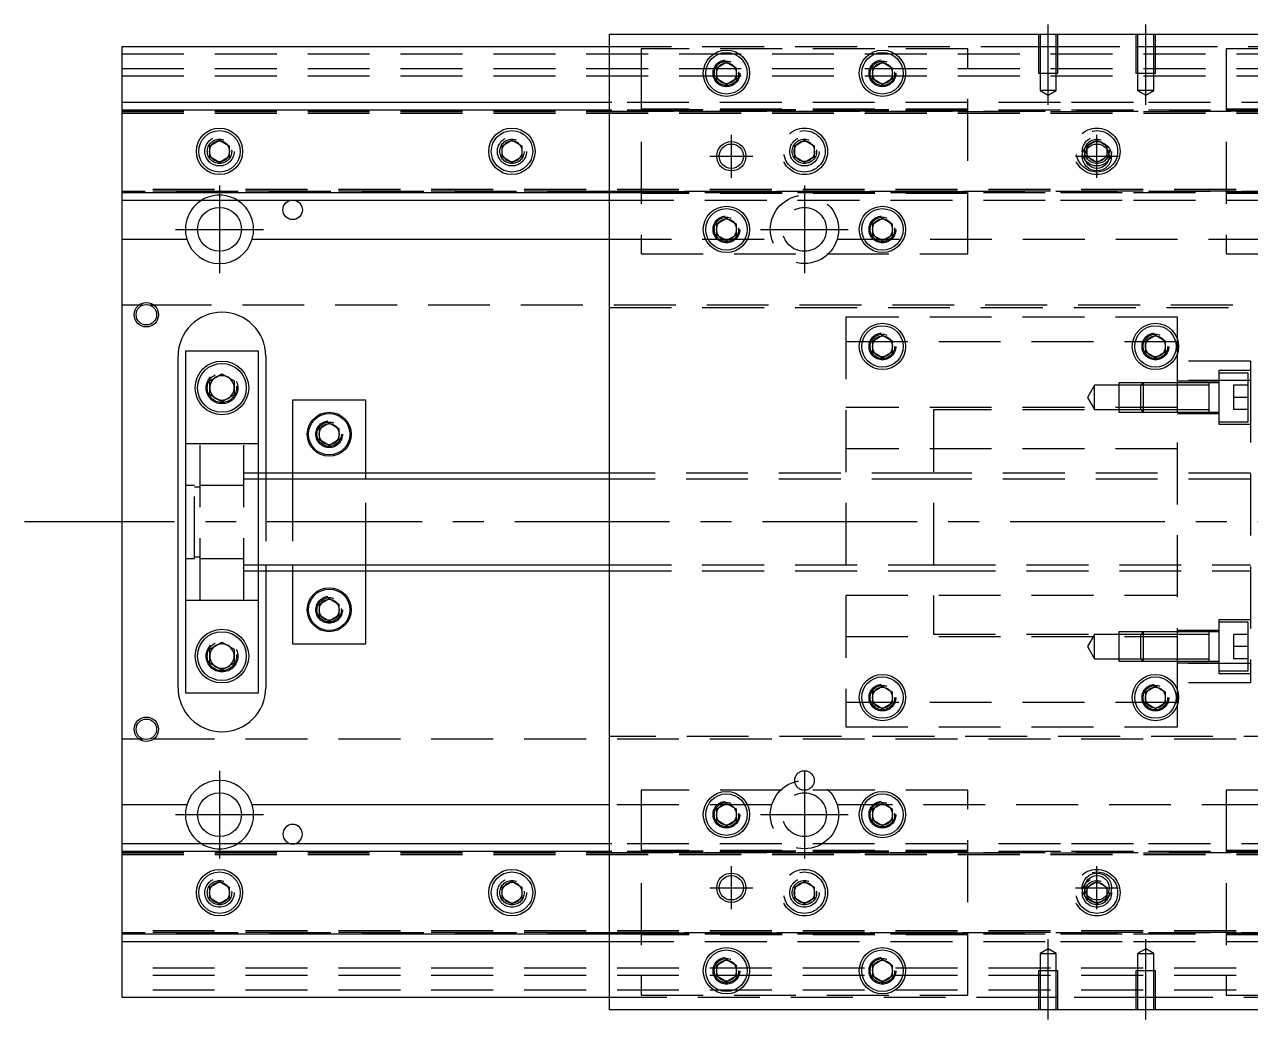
# Model space of a CAD drawing. Extents: x -20 to 626, y -282 to 102.
# Drawn here: x -20 to 231.5, y -102 to 102 of the extents above; entities that cross this region are included whole.
import ezdxf

# ---------------------------------------------------------------- set-up
doc = ezdxf.new("R2010")
doc.units = 0
doc.linetypes.add('CENTER', pattern=[50.8, 31.75, -6.35, 6.35, -6.35])
doc.linetypes.add('DASHED', pattern=[19.05, 12.7, -6.35])
doc.layers.get('0').update_dxf_attribs({"linetype": 'CONTINUOUS'})
doc.layers.add('CENTER', color=1, linetype='CENTER')

msp = doc.modelspace()

# ---------------------------------------------------------------- linework, layer by layer
at = {"color": 7, "linetype": 'CONTINUOUS'}
for p, q in [((100, 100), (300, 100)), ((100, -100), (100, 100)), ((0, 86), (0, 97.5)), ((0, 97.5), (100, 97.5)), ((122, 93.1547), (124, 94.309402)), ((122, 90.8453), (122, 93.1547)), ((124, 94.309402), (126, 93.1547)), ((126, 93.1547), (126, 90.8453)), ((154, 93.1547), (156, 94.309402)), ((154, 90.8453), (154, 93.1547)), ((156, 94.309402), (158, 93.1547)), ((158, 93.1547), (158, 90.8453)), ((124, 89.690598), (122, 90.8453)), ((126, 90.8453), (124, 89.690598)), ((156, 89.690598), (154, 90.8453)), ((158, 90.8453), (156, 89.690598)), ((0, 84.460392), (0, 86)), ((100, 86), (0, 86)), ((100, 84.460392), (0, 84.460392)), ((0, 67.539608), (0, 84.460392)), ((18, 77.1547), (20, 78.309402)), ((20, 78.309402), (22, 77.1547)), ((78, 77.1547), (80, 78.309402)), ((80, 78.309402), (82, 77.1547)), ((18, 74.8453), (18, 77.1547)), ((22, 77.1547), (22, 74.8453)), ((78, 74.8453), (78, 77.1547)), ((82, 77.1547), (82, 74.8453)), ((20, 73.690598), (18, 74.8453)), ((22, 74.8453), (20, 73.690598)), ((80, 73.690598), (78, 74.8453)), ((82, 74.8453), (80, 73.690598)), ((0, 67.539608), (100, 67.539608)), ((0, 66), (0, 67.539608)), ((0, 66), (100, 66)), ((0, 58), (0, 66)), ((122, 61.1547), (124, 62.309402)), ((122, 58.8453), (122, 61.1547)), ((124, 62.309402), (126, 61.1547)), ((126, 61.1547), (126, 58.8453)), ((154, 61.1547), (156, 62.309402)), ((154, 58.8453), (154, 61.1547)), ((156, 62.309402), (158, 61.1547)), ((158, 61.1547), (158, 58.8453)), ((0, 58), (13.291796, 58)), ((0, -58), (0, 58)), ((26.708204, 58), (100, 58)), ((124, 57.690598), (122, 58.8453)), ((126, 58.8453), (124, 57.690598)), ((156, 57.690598), (154, 58.8453)), ((158, 58.8453), (156, 57.690598)), ((154, 37.1547), (156, 38.309402)), ((156, 38.309402), (158, 37.1547)), ((210, 37.1547), (212, 38.309402)), ((212, 38.309402), (214, 37.1547)), ((154, 34.8453), (154, 37.1547)), ((158, 37.1547), (158, 34.8453)), ((210, 34.8453), (210, 37.1547)), ((214, 37.1547), (214, 34.8453)), ((11.5, -34), (11.5, 34)), ((28, 35), (13, 35)), ((13, 35), (13, -35)), ((28, -35), (28, 35)), ((29.5, 34), (29.5, 10)), ((156, 33.690598), (154, 34.8453)), ((158, 34.8453), (156, 33.690598)), ((212, 33.690598), (210, 34.8453)), ((214, 34.8453), (212, 33.690598)), ((18, 28.943376), (20.5, 30.386752)), ((20.5, 30.386752), (23, 28.943376)), ((18, 26.056624), (18, 28.943376)), ((23, 28.943376), (23, 26.056624)), ((20.5, 24.613248), (18, 26.056624)), ((23, 26.056624), (20.5, 24.613248)), ((50, 25), (35, 25)), ((35, 25), (35, 10)), ((50, 10), (50, 25)), ((40.5, 19.1547), (42.5, 20.309402)), ((42.5, 20.309402), (44.5, 19.1547)), ((40.5, 16.8453), (40.5, 19.1547)), ((44.5, 19.1547), (44.5, 16.8453)), ((42.5, 15.690598), (40.5, 16.8453)), ((44.5, 16.8453), (42.5, 15.690598)), ((100, 10), (28, 10)), ((28, -10), (100, -10)), ((29.5, -10), (29.5, -34)), ((35, -10), (35, -25)), ((50, -25), (50, -10)), ((40.5, -16.8453), (42.5, -15.690598)), ((40.5, -19.1547), (40.5, -16.8453)), ((42.5, -15.690598), (44.5, -16.8453)), ((44.5, -16.8453), (44.5, -19.1547)), ((42.5, -20.309402), (40.5, -19.1547)), ((44.5, -19.1547), (42.5, -20.309402)), ((18, -26.056624), (20.5, -24.613248)), ((20.5, -24.613248), (23, -26.056624)), ((35, -25), (50, -25)), ((18, -28.943376), (18, -26.056624)), ((23, -26.056624), (23, -28.943376)), ((20.5, -30.386752), (18, -28.943376)), ((23, -28.943376), (20.5, -30.386752)), ((13, -35), (28, -35)), ((154, -34.8453), (156, -33.690598)), ((154, -37.1547), (154, -34.8453)), ((156, -33.690598), (158, -34.8453)), ((158, -34.8453), (158, -37.1547)), ((210, -34.8453), (212, -33.690598)), ((210, -37.1547), (210, -34.8453)), ((212, -33.690598), (214, -34.8453)), ((214, -34.8453), (214, -37.1547)), ((156, -38.309402), (154, -37.1547)), ((158, -37.1547), (156, -38.309402)), ((212, -38.309402), (210, -37.1547)), ((214, -37.1547), (212, -38.309402)), ((122, -58.8453), (124, -57.690598)), ((124, -57.690598), (126, -58.8453)), ((154, -58.8453), (156, -57.690598)), ((156, -57.690598), (158, -58.8453)), ((0, -66), (0, -58)), ((13.291796, -58), (0, -58)), ((100, -58), (26.708204, -58)), ((122, -61.1547), (122, -58.8453)), ((126, -58.8453), (126, -61.1547)), ((154, -61.1547), (154, -58.8453)), ((158, -58.8453), (158, -61.1547)), ((124, -62.309402), (122, -61.1547)), ((126, -61.1547), (124, -62.309402)), ((156, -62.309402), (154, -61.1547)), ((158, -61.1547), (156, -62.309402)), ((0, -67.539608), (0, -66)), ((100, -66), (0, -66)), ((100, -67.539608), (0, -67.539608)), ((0, -84.460392), (0, -67.539608)), ((18, -74.8453), (20, -73.690598)), ((18, -77.1547), (18, -74.8453)), ((20, -73.690598), (22, -74.8453)), ((22, -74.8453), (22, -77.1547)), ((78, -74.8453), (80, -73.690598)), ((78, -77.1547), (78, -74.8453)), ((80, -73.690598), (82, -74.8453)), ((82, -74.8453), (82, -77.1547)), ((20, -78.309402), (18, -77.1547)), ((22, -77.1547), (20, -78.309402)), ((80, -78.309402), (78, -77.1547)), ((82, -77.1547), (80, -78.309402)), ((0, -84.460392), (100, -84.460392)), ((0, -86), (0, -84.460392)), ((0, -86), (100, -86)), ((0, -97.5), (0, -86)), ((122, -90.8453), (124, -89.690598)), ((124, -89.690598), (126, -90.8453)), ((154, -90.8453), (156, -89.690598)), ((156, -89.690598), (158, -90.8453)), ((122, -93.1547), (122, -90.8453)), ((126, -90.8453), (126, -93.1547)), ((154, -93.1547), (154, -90.8453)), ((158, -90.8453), (158, -93.1547)), ((124, -94.309402), (122, -93.1547)), ((126, -93.1547), (124, -94.309402)), ((156, -94.309402), (154, -93.1547)), ((158, -93.1547), (156, -94.309402)), ((100, -97.5), (0, -97.5)), ((300, -100), (100, -100))]:
    msp.add_line(p, q, dxfattribs=at)
at = {"color": 3, "linetype": 'DASHED'}
for p, q in [((188.000006, 100), (188.000006, 92)), ((188.35, 100), (188.35, 92)), ((191.65, 92), (191.65, 100)), ((191.999994, 92), (191.999994, 100)), ((208.000006, 100), (208.000006, 92)), ((208.35, 100), (208.35, 92)), ((211.65, 92), (211.65, 100)), ((211.999994, 92), (211.999994, 100)), ((0, 96), (400, 96)), ((100, 97.5), (188.000006, 97.5)), ((106.5, 97), (106.5, 55)), ((173.5, 97), (106.5, 97)), ((173.5, 55), (173.5, 97)), ((188.000006, 97.5), (191.999994, 97.5)), ((191.999994, 97.5), (208.000006, 97.5)), ((208.000006, 97.5), (211.999994, 97.5)), ((211.999994, 97.5), (300, 97.5)), ((293.5, 97), (226.5, 97)), ((226.5, 97), (226.5, 55)), ((0, 93), (400, 93)), ((0, 91.5), (400, 91.5)), ((126.483582, 92.286038), (126.5, 92)), ((158.483582, 92.286038), (158.5, 92)), ((188.000006, 92), (191.999994, 92)), ((188.35, 92), (188.35, 88.5)), ((191.65, 88.5), (191.65, 92)), ((208.000006, 92), (211.999994, 92)), ((208.35, 92), (208.35, 88.5)), ((211.65, 88.5), (211.65, 92)), ((191.65, 88.5), (188.35, 88.5)), ((188.35, 88.5), (190, 87.547372)), ((190, 87.547372), (191.65, 88.5)), ((211.65, 88.5), (208.35, 88.5)), ((208.35, 88.5), (210, 87.547372)), ((210, 87.547372), (211.65, 88.5)), ((100.5, 86), (100, 86)), ((192.5, 86), (100.5, 86)), ((207.5, 86), (192.5, 86)), ((299.5, 86), (207.5, 86)), ((0, 84.204452), (100, 84.204452)), ((0, 84.2), (400, 84.2)), ((0, 83.8), (400, 83.8)), ((100.5, 84.460392), (100, 84.460392)), ((100, 84.204452), (100.5, 84.204452)), ((192.5, 84.460392), (100.5, 84.460392)), ((100.5, 84.204452), (299.5, 84.204452)), ((173.5, 84.643014), (106.5, 84.643014)), ((106.5, 84.6), (173.5, 84.6)), ((106.5, 84.3), (173.5, 84.3)), ((207.5, 84.460392), (192.5, 84.460392)), ((299.5, 84.460392), (207.5, 84.460392)), ((293.5, 84.643014), (226.5, 84.643014)), ((226.5, 84.6), (293.5, 84.6)), ((226.5, 84.3), (293.5, 84.3)), ((138, 77.1547), (140, 78.309402)), ((140, 78.309402), (142, 77.1547)), ((198, 77.1547), (200, 78.309402)), ((200, 78.309402), (202, 77.1547)), ((22.483582, 76.286038), (22.5, 76)), ((77.5, 76), (77.518502, 76.303588)), ((138, 74.8453), (138, 77.1547)), ((142, 77.1547), (142, 74.8453)), ((142.483582, 76.286038), (142.5, 76)), ((198, 74.8453), (198, 77.1547)), ((202, 77.1547), (202, 74.8453)), ((202.483582, 76.286038), (202.5, 76)), ((140, 73.690598), (138, 74.8453)), ((142, 74.8453), (140, 73.690598)), ((200, 73.690598), (198, 74.8453)), ((202, 74.8453), (200, 73.690598)), ((400, 68.2), (0, 68.2)), ((400, 67.8), (0, 67.8)), ((100, 67.795548), (0, 67.795548)), ((100.5, 67.795548), (100, 67.795548)), ((100, 67.539608), (100.5, 67.539608)), ((100, 66), (100.5, 66)), ((299.5, 67.795548), (100.5, 67.795548)), ((100.5, 67.539608), (192.5, 67.539608)), ((100.5, 66), (192.5, 66)), ((173.5, 67.7), (106.5, 67.7)), ((173.5, 67.4), (106.5, 67.4)), ((173.5, 67.356986), (106.5, 67.356986)), ((192.5, 67.539608), (207.5, 67.539608)), ((192.5, 66), (207.5, 66)), ((207.5, 67.539608), (299.5, 67.539608)), ((207.5, 66), (299.5, 66)), ((293.5, 67.7), (226.5, 67.7)), ((293.5, 67.4), (226.5, 67.4)), ((293.5, 67.356986), (226.5, 67.356986)), ((100, 58), (133.291796, 58)), ((126.483582, 60.286038), (126.5, 60)), ((146.708204, 58), (253.291796, 58)), ((158.483582, 60.286038), (158.5, 60)), ((106.5, 55), (173.5, 55)), ((226.5, 55), (293.5, 55)), ((0, 44.5), (4.359688, 44.5)), ((5.640312, 44.5), (400, 44.5)), ((100, 44), (300, 44)), ((216.5, 42), (148.5, 42)), ((148.5, 42), (148.5, -42)), ((216.5, 37.52069), (216.5, 42)), ((148.5, 37), (216.5, 37)), ((153.5, 36), (153.512884, 36.253488)), ((209.5, 36), (209.518502, 36.303588)), ((216.5, 34.47931), (216.5, 37.52069)), ((216.5, -34.47931), (216.5, 34.47931)), ((231.5, 33), (216.5, 33)), ((231.5, 33), (231.5, 28.982754)), ((225, 31.04775), (225, 20.04775)), ((231.5, 31.04775), (225, 31.04775)), ((231, 30.54775), (225, 30.54775)), ((231, 20.54775), (231, 30.54775)), ((23.477798, 27.864306), (23.5, 27.5)), ((199.5, 28.04775), (198.056624, 25.54775)), ((199.5, 23.04775), (199.5, 28.04775)), ((204.5, 28.04775), (199.5, 28.04775)), ((204.5, 28.547744), (204.5, 22.547754)), ((209.49998, 28.547744), (204.5, 28.547744)), ((208.99998, 28.04775), (204.5, 28.04775)), ((209.5, 28.54775), (209, 28.04775)), ((209, 23.04775), (209, 28.04775)), ((216.5, 28.04775), (209, 28.04775)), ((216.5, 28.547744), (209.499994, 28.547744)), ((209.5, 28.54775), (209.5, 22.54775)), ((216.5, 28.54775), (209.5, 28.54775)), ((231.5, 28.982754), (216.5, 28.982754)), ((225, 28.84775), (216.5, 28.84775)), ((223, 28.54775), (216.50002, 28.54775)), ((223, 28.04775), (216.50002, 28.04775)), ((223, 28.54775), (222.995, 28.54775)), ((223, 28.04775), (223, 28.547754)), ((223, 28.197952), (223, 28.54775)), ((225, 28.54775), (223, 28.54775)), ((223.005, 28.54775), (223, 28.54775)), ((223, 22.8974), (223, 28.197952)), ((228, 28.04775), (228, 25.54775)), ((231, 28.04775), (228, 28.04775)), ((231.5, 28.982754), (231.5, -28.982754)), ((198.056624, 25.54775), (199.5, 23.04775)), ((228, 25.54775), (228, 23.04775)), ((231, 25.54775), (228, 25.54775)), ((216.5, 23.5), (148.5, 23.5)), ((166.5, 23), (166.5, -23)), ((216.5, 23), (166.5, 23)), ((199.5, 23.04775), (204.5, 23.04775)), ((204.5, 23.04775), (208.99998, 23.04775)), ((209, 23.04775), (209.5, 22.54775)), ((209, 23.04775), (216.5, 23.04775)), ((216.50002, 23.04775), (223, 23.04775)), ((223, 22.547744), (223, 23.04775)), ((223, 22.54775), (223, 22.8974)), ((231, 23.04775), (228, 23.04775)), ((204.5, 22.547754), (209.49998, 22.547754)), ((209.5, 22.547754), (216.5, 22.547754)), ((209.5, 22.54775), (216.5, 22.54775)), ((216.5, 22.24775), (225, 22.24775)), ((216.50002, 22.54775), (223.005, 22.54775)), ((222.995, 22.54775), (225, 22.54775)), ((225, 20.54775), (231, 20.54775)), ((40, 18), (40.012884, 18.253488)), ((225, 20.04775), (231.5, 20.04775)), ((16, 16), (13, 16)), ((16, -16), (16, 16)), ((25, 16), (16, 16)), ((25, -16), (25, 16)), ((28, 16), (25, 16)), ((216.5, 15), (148.5, 15)), ((28, 10), (25, 10)), ((28, 8.75), (25, 8.75)), ((29.5, 10), (29.5, 8.75)), ((29.5, 8.75), (29.5, -8.75)), ((35, 10), (35, 8.75)), ((35, 8.75), (35, -8.75)), ((50, 8.75), (50, 10)), ((50, -8.75), (50, 8.75)), ((166.49998, 10), (100, 10)), ((166.49998, 8.75), (100, 8.75)), ((231.5, 10), (166.5, 10)), ((231.5, 8.75), (166.5, 8.75)), ((14.85, 7.5), (13, 7.5)), ((14.85, -7.5), (14.85, 7.5)), ((16, 7.15), (14.85, 7.15)), ((25, 7.5), (16, 7.5)), ((13, -7.5), (14.85, -7.5)), ((14.85, -7.15), (16, -7.15)), ((16, -7.5), (25, -7.5)), ((25, -8.75), (28, -8.75)), ((25, -10), (28, -10)), ((29.5, -8.75), (29.5, -10)), ((35, -8.75), (35, -10)), ((50, -10), (50, -8.75)), ((100, -8.75), (166.49998, -8.75)), ((100, -10), (166.49998, -10)), ((166.5, -8.75), (231.5, -8.75)), ((166.5, -10), (231.5, -10)), ((148.5, -15), (216.5, -15)), ((13, -16), (16, -16)), ((16, -16), (25, -16)), ((25, -16), (28, -16)), ((44.983582, -17.713962), (45, -18)), ((225, -20.04775), (225, -31.04775)), ((231.5, -20.04775), (225, -20.04775)), ((204.5, -22.547754), (204.5, -28.547744)), ((209.49998, -22.547754), (204.5, -22.547754)), ((209.5, -22.54775), (209, -23.04775)), ((209.5, -22.54775), (209.5, -28.54775)), ((216.5, -22.54775), (209.5, -22.54775)), ((216.5, -22.547754), (209.5, -22.547754)), ((225, -22.24775), (216.5, -22.24775)), ((223.005, -22.54775), (216.50002, -22.54775)), ((225, -22.54775), (222.995, -22.54775)), ((223, -23.04775), (223, -22.547744)), ((223, -22.897546), (223, -22.54775)), ((231, -20.54775), (225, -20.54775)), ((231, -30.54775), (231, -20.54775)), ((148.5, -23.5), (216.5, -23.5)), ((166.5, -23), (216.5, -23)), ((199.5, -23.04775), (198.056624, -25.54775)), ((199.5, -28.04775), (199.5, -23.04775)), ((204.5, -23.04775), (199.5, -23.04775)), ((208.99998, -23.04775), (204.5, -23.04775)), ((209, -28.04775), (209, -23.04775)), ((216.5, -23.04775), (209, -23.04775)), ((223, -23.04775), (216.50002, -23.04775)), ((223, -28.198098), (223, -22.897546)), ((228, -23.04775), (228, -25.54775)), ((231, -23.04775), (228, -23.04775)), ((23.477798, -27.135694), (23.5, -27.5)), ((198.056624, -25.54775), (199.5, -28.04775)), ((228, -25.54775), (228, -28.04775)), ((231, -25.54775), (228, -25.54775)), ((199.5, -28.04775), (204.5, -28.04775)), ((204.5, -28.04775), (208.99998, -28.04775)), ((204.5, -28.547744), (209.49998, -28.547744)), ((209, -28.04775), (216.5, -28.04775)), ((209, -28.04775), (209.5, -28.54775)), ((209.499994, -28.547744), (216.5, -28.547744)), ((209.5, -28.54775), (216.5, -28.54775)), ((216.5, -28.84775), (225, -28.84775)), ((231.5, -28.982754), (216.5, -28.982754)), ((216.50002, -28.04775), (223, -28.04775)), ((216.50002, -28.54775), (223, -28.54775)), ((222.995, -28.54775), (223, -28.54775)), ((223, -28.547754), (223, -28.04775)), ((223, -28.54775), (223, -28.198098)), ((223, -28.54775), (225, -28.54775)), ((223, -28.54775), (223.005, -28.54775)), ((231, -28.04775), (228, -28.04775)), ((231.5, -28.982754), (231.5, -33)), ((225, -30.54775), (231, -30.54775)), ((225, -31.04775), (231.5, -31.04775)), ((231.5, -33), (216.5, -33)), ((216.5, -37.52069), (216.5, -34.47931)), ((216.5, -37), (148.5, -37)), ((153.5, -36), (153.512884, -35.746512)), ((209.5, -36), (209.518502, -35.696412)), ((216.5, -42), (216.5, -37.52069)), ((148.5, -42), (216.5, -42)), ((4.359688, -44.5), (0, -44.5)), ((400, -44.5), (5.640312, -44.5)), ((300, -44), (100, -44)), ((173.5, -55), (106.5, -55)), ((106.5, -55), (106.5, -97)), ((173.5, -97), (173.5, -55)), ((293.5, -55), (226.5, -55)), ((226.5, -55), (226.5, -97)), ((133.291796, -58), (100, -58)), ((126.483582, -59.713962), (126.5, -60)), ((253.291796, -58), (146.708204, -58)), ((158.483582, -59.713962), (158.5, -60)), ((0, -67.795548), (100, -67.795548)), ((0, -67.8), (400, -67.8)), ((100.5, -66), (100, -66)), ((100.5, -67.539608), (100, -67.539608)), ((100, -67.795548), (100.5, -67.795548)), ((192.5, -66), (100.5, -66)), ((192.5, -67.539608), (100.5, -67.539608)), ((100.5, -67.795548), (299.5, -67.795548)), ((173.5, -67.356986), (106.5, -67.356986)), ((106.5, -67.4), (173.5, -67.4)), ((106.5, -67.7), (173.5, -67.7)), ((207.5, -66), (192.5, -66)), ((207.5, -67.539608), (192.5, -67.539608)), ((299.5, -66), (207.5, -66)), ((299.5, -67.539608), (207.5, -67.539608)), ((293.5, -67.356986), (226.5, -67.356986)), ((226.5, -67.4), (293.5, -67.4)), ((226.5, -67.7), (293.5, -67.7)), ((0, -68.2), (400, -68.2)), ((138, -74.8453), (140, -73.690598)), ((138, -77.1547), (138, -74.8453)), ((140, -73.690598), (142, -74.8453)), ((142, -74.8453), (142, -77.1547)), ((198, -74.8453), (200, -73.690598)), ((198, -77.1547), (198, -74.8453)), ((200, -73.690598), (202, -74.8453)), ((202, -74.8453), (202, -77.1547)), ((22.483582, -75.713962), (22.5, -76)), ((82.483582, -75.713962), (82.5, -76)), ((140, -78.309402), (138, -77.1547)), ((142, -77.1547), (140, -78.309402)), ((142.483582, -75.713962), (142.5, -76)), ((197.5, -76), (197.518502, -75.696412)), ((200, -78.309402), (198, -77.1547)), ((202, -77.1547), (200, -78.309402)), ((400, -83.8), (0, -83.8)), ((400, -84.2), (0, -84.2)), ((100, -84.204452), (0, -84.204452)), ((100.5, -84.204452), (100, -84.204452)), ((100, -84.460392), (100.5, -84.460392)), ((299.5, -84.204452), (100.5, -84.204452)), ((100.5, -84.460392), (192.5, -84.460392)), ((173.5, -84.3), (106.5, -84.3)), ((173.5, -84.6), (106.5, -84.6)), ((173.5, -84.643014), (106.5, -84.643014)), ((192.5, -84.460392), (207.5, -84.460392)), ((207.5, -84.460392), (299.5, -84.460392)), ((293.5, -84.3), (226.5, -84.3)), ((293.5, -84.6), (226.5, -84.6)), ((293.5, -84.643014), (226.5, -84.643014)), ((100, -86), (100.5, -86)), ((100.5, -86), (192.5, -86)), ((190, -87.547372), (188.35, -88.5)), ((191.65, -88.5), (190, -87.547372)), ((192.5, -86), (207.5, -86)), ((207.5, -86), (299.5, -86)), ((210, -87.547372), (208.35, -88.5)), ((211.65, -88.5), (210, -87.547372)), ((188.35, -88.5), (191.65, -88.5)), ((188.35, -88.5), (188.35, -92)), ((191.65, -92), (191.65, -88.5)), ((208.35, -88.5), (211.65, -88.5)), ((208.35, -88.5), (208.35, -92)), ((211.65, -92), (211.65, -88.5)), ((400, -91.5), (0, -91.5)), ((400, -93), (0, -93)), ((121.5, -92), (121.512884, -91.746512)), ((153.5, -92), (153.518502, -91.696412)), ((191.999994, -92), (188.000006, -92)), ((188.000006, -92), (188.000006, -100)), ((188.35, -92), (188.35, -100)), ((191.65, -100), (191.65, -92)), ((191.999994, -100), (191.999994, -92)), ((211.999994, -92), (208.000006, -92)), ((208.000006, -92), (208.000006, -100)), ((208.35, -92), (208.35, -100)), ((211.65, -100), (211.65, -92)), ((211.999994, -100), (211.999994, -92)), ((400, -96), (0, -96)), ((188.000006, -97.5), (100, -97.5)), ((106.5, -97), (173.5, -97)), ((191.999994, -97.5), (188.000006, -97.5)), ((208.000006, -97.5), (191.999994, -97.5)), ((211.999994, -97.5), (208.000006, -97.5)), ((300, -97.5), (211.999994, -97.5)), ((226.5, -97), (293.5, -97))]:
    msp.add_line(p, q, dxfattribs=at)
at = {"color": 3, "linetype": 'CONTINUOUS'}
for p, q in [((100, 8.75), (28, 8.75)), ((28, -8.75), (100, -8.75))]:
    msp.add_line(p, q, dxfattribs=at)
at = {"color": 7, "linetype": 'CONTINUOUS'}
for centre, radius in [((124, 92), 4.75), ((124, 92), 4.25), ((156, 92), 4.75), ((156, 92), 4.25), ((20, 76), 4.75), ((80, 76), 4.75), ((20, 76), 4.25), ((80, 76), 4.25), ((200, 75), 3), ((125, 75), 2.5), ((200, 75), 2.5), ((35, 64), 2), ((20, 60), 4.5), ((124, 60), 4.75), ((124, 60), 4.25), ((156, 60), 4.75), ((156, 60), 4.25), ((5, 42.5), 2.1), ((156, 36), 4.75), ((156, 36), 4.25), ((212, 36), 4.75), ((212, 36), 4.25), ((20.5, 27.5), 5.5), ((20.5, 27.5), 5), ((42.5, 18), 4.5), ((42.5, 18), 4.25), ((42.5, -18), 4.5), ((42.5, -18), 4.25), ((20.5, -27.5), 5.5), ((20.5, -27.5), 5), ((156, -36), 4.75), ((156, -36), 4.25), ((212, -36), 4.75), ((212, -36), 4.25), ((5, -42.5), 2.1), ((124, -60), 4.75), ((156, -60), 4.75), ((20, -60), 4.5), ((124, -60), 4.25), ((156, -60), 4.25), ((20, -76), 4.75), ((20, -76), 4.25), ((80, -76), 4.75), ((80, -76), 4.25), ((125, -75), 2.5), ((200, -75), 3), ((200, -75), 2.5), ((124, -92), 4.75), ((124, -92), 4.25), ((156, -92), 4.75), ((156, -92), 4.25)]:
    msp.add_circle(centre, radius, dxfattribs=at)
at = {"color": 3, "linetype": 'DASHED'}
for centre, radius in [((124, 92), 2.75), ((124, 92), 2.5), ((156, 92), 2.75), ((156, 92), 2.5), ((140, 76), 4.75), ((200, 76), 4.75), ((20, 76), 3), ((20, 76), 2.5), ((80, 76), 3), ((80, 76), 2.5), ((140, 76), 4.25), ((140, 76), 3), ((140, 76), 2.5), ((140, 76), 2.1), ((200, 76), 4.25), ((200, 76), 3), ((200, 76), 2.5), ((200, 76), 2.1), ((140, 60), 7), ((140, 60), 4.5), ((124, 60), 2.75), ((124, 60), 2.5), ((156, 60), 2.75), ((156, 60), 2.5), ((156, 36), 2.75), ((156, 36), 2.5), ((212, 36), 2.75), ((212, 36), 2.5), ((20.5, 27.5), 3.25), ((20.5, 27.5), 3), ((42.5, 18), 2.75), ((42.5, 18), 2.5), ((42.5, -18), 2.75), ((42.5, -18), 2.5), ((20.5, -27.5), 3.25), ((20.5, -27.5), 3), ((156, -36), 2.75), ((156, -36), 2.5), ((212, -36), 2.75), ((212, -36), 2.5), ((140, -53), 2), ((140, -60), 7), ((124, -60), 2.75), ((124, -60), 2.5), ((140, -60), 4.5), ((156, -60), 2.75), ((156, -60), 2.5), ((140, -76), 4.75), ((140, -76), 4.25), ((200, -76), 4.75), ((200, -76), 4.25), ((20, -76), 3), ((20, -76), 2.5), ((80, -76), 3), ((80, -76), 2.5), ((140, -76), 3), ((140, -76), 2.5), ((140, -76), 2.1), ((200, -76), 3), ((200, -76), 2.5), ((200, -76), 2.1), ((124, -92), 2.75), ((124, -92), 2.5), ((156, -92), 2.75), ((156, -92), 2.5)]:
    msp.add_circle(centre, radius, dxfattribs=at)
at = {"color": 3, "linetype": 'CONTINUOUS'}
for centre, radius in [((125, 75), 3), ((5, 42.5), 2.5), ((5, -42.5), 2.5), ((125, -75), 3)]:
    msp.add_circle(centre, radius, dxfattribs=at)
at = {"color": 7, "linetype": 'CONTINUOUS'}
for centre, radius, start, end in [((124, 92), 2.1, 137.75279, 162.24721), ((124, 92), 2.1, 102.24721, 137.75279), ((124, 92), 2.1, 77.75279, 102.24721), ((124, 92), 2.1, 42.24721, 77.75279), ((124, 92), 2.1, 17.75279, 42.24721), ((156, 92), 2.1, 137.75279, 162.24721), ((156, 92), 2.1, 102.24721, 137.75279), ((156, 92), 2.1, 77.75279, 102.24721), ((156, 92), 2.1, 42.24721, 77.75279), ((156, 92), 2.1, 17.75279, 42.24721), ((124, 92), 2.1, 162.24721, 180), ((124, 92), 2.1, 180, 197.75279), ((124, 92), 2.1, 197.75279, 222.24721), ((124, 92), 2.1, 222.24721, 257.75279), ((124, 92), 2.1, 282.24721, 317.75279), ((124, 92), 2.1, 317.75279, 342.24721), ((124, 92), 2.1, 342.24721, 17.75279), ((156, 92), 2.1, 162.24721, 180), ((156, 92), 2.1, 180, 197.75279), ((156, 92), 2.1, 197.75279, 222.24721), ((156, 92), 2.1, 222.24721, 257.75279), ((156, 92), 2.1, 282.24721, 317.75279), ((156, 92), 2.1, 317.75279, 342.24721), ((156, 92), 2.1, 342.24721, 17.75279), ((124, 92), 2.1, 257.75279, 282.24721), ((156, 92), 2.1, 257.75279, 282.24721), ((20, 76), 2.1, 102.24721, 137.75279), ((20, 76), 2.1, 77.75279, 102.24721), ((20, 76), 2.1, 42.24721, 77.75279), ((80, 76), 2.1, 102.24721, 137.75279), ((80, 76), 2.1, 77.75279, 102.24721), ((80, 76), 2.1, 42.24721, 77.75279), ((20, 76), 2.1, 162.24721, 180), ((20, 76), 2.1, 180, 197.75279), ((20, 76), 2.1, 137.75279, 162.24721), ((20, 76), 2.1, 17.75279, 42.24721), ((20, 76), 2.1, 342.24721, 17.75279), ((80, 76), 2.1, 162.24721, 180), ((80, 76), 2.1, 180, 197.75279), ((80, 76), 2.1, 137.75279, 162.24721), ((80, 76), 2.1, 17.75279, 42.24721), ((80, 76), 2.1, 342.24721, 17.75279), ((20, 76), 2.1, 197.75279, 222.24721), ((20, 76), 2.1, 222.24721, 257.75279), ((20, 76), 2.1, 257.75279, 282.24721), ((20, 76), 2.1, 282.24721, 317.75279), ((20, 76), 2.1, 317.75279, 342.24721), ((80, 76), 2.1, 197.75279, 222.24721), ((80, 76), 2.1, 222.24721, 257.75279), ((80, 76), 2.1, 257.75279, 282.24721), ((80, 76), 2.1, 282.24721, 317.75279), ((80, 76), 2.1, 317.75279, 342.24721), ((20, 60), 7, 121.002719, 196.60155), ((20, 60), 7, 343.39845, 58.997281), ((124, 60), 2.1, 162.24721, 180), ((124, 60), 2.1, 137.75279, 162.24721), ((124, 60), 2.1, 102.24721, 137.75279), ((124, 60), 2.1, 77.75279, 102.24721), ((124, 60), 2.1, 42.24721, 77.75279), ((124, 60), 2.1, 17.75279, 42.24721), ((124, 60), 2.1, 342.24721, 17.75279), ((156, 60), 2.1, 162.24721, 180), ((156, 60), 2.1, 137.75279, 162.24721), ((156, 60), 2.1, 102.24721, 137.75279), ((156, 60), 2.1, 77.75279, 102.24721), ((156, 60), 2.1, 42.24721, 77.75279), ((156, 60), 2.1, 17.75279, 42.24721), ((156, 60), 2.1, 342.24721, 17.75279), ((20, 60), 7, 196.60155, 343.39845), ((124, 60), 2.1, 180, 197.75279), ((124, 60), 2.1, 197.75279, 222.24721), ((124, 60), 2.1, 222.24721, 257.75279), ((124, 60), 2.1, 257.75279, 282.24721), ((124, 60), 2.1, 282.24721, 317.75279), ((124, 60), 2.1, 317.75279, 342.24721), ((156, 60), 2.1, 180, 197.75279), ((156, 60), 2.1, 197.75279, 222.24721), ((156, 60), 2.1, 222.24721, 257.75279), ((156, 60), 2.1, 257.75279, 282.24721), ((156, 60), 2.1, 282.24721, 317.75279), ((156, 60), 2.1, 317.75279, 342.24721), ((20.5, 34), 9, 90, 180), ((20.5, 34), 9, 0, 90), ((156, 36), 2.1, 102.24721, 137.75279), ((156, 36), 2.1, 77.75279, 102.24721), ((156, 36), 2.1, 42.24721, 77.75279), ((212, 36), 2.1, 102.24721, 137.75279), ((212, 36), 2.1, 77.75279, 102.24721), ((212, 36), 2.1, 42.24721, 77.75279), ((156, 36), 2.1, 162.24721, 180), ((156, 36), 2.1, 180, 197.75279), ((156, 36), 2.1, 137.75279, 162.24721), ((156, 36), 2.1, 197.75279, 222.24721), ((156, 36), 2.1, 17.75279, 42.24721), ((156, 36), 2.1, 317.75279, 342.24721), ((156, 36), 2.1, 342.24721, 17.75279), ((212, 36), 2.1, 162.24721, 180), ((212, 36), 2.1, 180, 197.75279), ((212, 36), 2.1, 137.75279, 162.24721), ((212, 36), 2.1, 197.75279, 222.24721), ((212, 36), 2.1, 17.75279, 42.24721), ((212, 36), 2.1, 317.75279, 342.24721), ((212, 36), 2.1, 342.24721, 17.75279), ((156, 36), 2.1, 222.24721, 257.75279), ((156, 36), 2.1, 257.75279, 282.24721), ((156, 36), 2.1, 282.24721, 317.75279), ((212, 36), 2.1, 222.24721, 257.75279), ((212, 36), 2.1, 257.75279, 282.24721), ((212, 36), 2.1, 282.24721, 317.75279), ((20.5, 27.5), 2.5, 120, 180), ((20.5, 27.5), 2.5, 60, 120), ((20.5, 27.5), 2.5, 0, 60), ((20.5, 27.5), 2.5, 180, 240), ((20.5, 27.5), 2.5, 240, 300), ((20.5, 27.5), 2.5, 300, 0), ((42.5, 18), 2.1, 162.24721, 180), ((42.5, 18), 2.1, 180, 197.75279), ((42.5, 18), 2.1, 137.75279, 162.24721), ((42.5, 18), 2.1, 102.24721, 137.75279), ((42.5, 18), 2.1, 77.75279, 102.24721), ((42.5, 18), 2.1, 42.24721, 77.75279), ((42.5, 18), 2.1, 17.75279, 42.24721), ((42.5, 18), 2.1, 342.24721, 17.75279), ((42.5, 18), 2.1, 197.75279, 222.24721), ((42.5, 18), 2.1, 222.24721, 257.75279), ((42.5, 18), 2.1, 257.75279, 282.24721), ((42.5, 18), 2.1, 282.24721, 317.75279), ((42.5, 18), 2.1, 317.75279, 342.24721), ((42.5, -18), 2.1, 162.24721, 180), ((42.5, -18), 2.1, 137.75279, 162.24721), ((42.5, -18), 2.1, 102.24721, 137.75279), ((42.5, -18), 2.1, 77.75279, 102.24721), ((42.5, -18), 2.1, 42.24721, 77.75279), ((42.5, -18), 2.1, 17.75279, 42.24721), ((42.5, -18), 2.1, 342.24721, 17.75279), ((42.5, -18), 2.1, 180, 197.75279), ((42.5, -18), 2.1, 197.75279, 222.24721), ((42.5, -18), 2.1, 222.24721, 257.75279), ((42.5, -18), 2.1, 257.75279, 282.24721), ((42.5, -18), 2.1, 282.24721, 317.75279), ((42.5, -18), 2.1, 317.75279, 342.24721), ((20.5, -27.5), 2.5, 60, 120), ((20.5, -27.5), 2.5, 120, 180), ((20.5, -27.5), 2.5, 180, 240), ((20.5, -27.5), 2.5, 0, 60), ((20.5, -27.5), 2.5, 300, 0), ((20.5, -27.5), 2.5, 240, 300), ((20.5, -34), 9, 180, 270), ((20.5, -34), 9, 270, 0), ((156, -36), 2.1, 137.75279, 162.24721), ((156, -36), 2.1, 102.24721, 137.75279), ((156, -36), 2.1, 77.75279, 102.24721), ((156, -36), 2.1, 42.24721, 77.75279), ((156, -36), 2.1, 17.75279, 42.24721), ((212, -36), 2.1, 137.75279, 162.24721), ((212, -36), 2.1, 102.24721, 137.75279), ((212, -36), 2.1, 77.75279, 102.24721), ((212, -36), 2.1, 42.24721, 77.75279), ((212, -36), 2.1, 17.75279, 42.24721), ((156, -36), 2.1, 162.24721, 180), ((156, -36), 2.1, 180, 197.75279), ((156, -36), 2.1, 197.75279, 222.24721), ((156, -36), 2.1, 222.24721, 257.75279), ((156, -36), 2.1, 282.24721, 317.75279), ((156, -36), 2.1, 317.75279, 342.24721), ((156, -36), 2.1, 342.24721, 17.75279), ((212, -36), 2.1, 162.24721, 180), ((212, -36), 2.1, 180, 197.75279), ((212, -36), 2.1, 197.75279, 222.24721), ((212, -36), 2.1, 222.24721, 257.75279), ((212, -36), 2.1, 282.24721, 317.75279), ((212, -36), 2.1, 317.75279, 342.24721), ((212, -36), 2.1, 342.24721, 17.75279), ((156, -36), 2.1, 257.75279, 282.24721), ((212, -36), 2.1, 257.75279, 282.24721), ((20, -60), 7, 16.60155, 163.39845), ((20, -60), 7, 163.39845, 238.997281), ((20, -60), 7, 301.002719, 16.60155), ((124, -60), 2.1, 162.24721, 180), ((124, -60), 2.1, 180, 197.75279), ((124, -60), 2.1, 137.75279, 162.24721), ((124, -60), 2.1, 102.24721, 137.75279), ((124, -60), 2.1, 77.75279, 102.24721), ((124, -60), 2.1, 42.24721, 77.75279), ((124, -60), 2.1, 17.75279, 42.24721), ((124, -60), 2.1, 342.24721, 17.75279), ((156, -60), 2.1, 162.24721, 180), ((156, -60), 2.1, 180, 197.75279), ((156, -60), 2.1, 137.75279, 162.24721), ((156, -60), 2.1, 102.24721, 137.75279), ((156, -60), 2.1, 77.75279, 102.24721), ((156, -60), 2.1, 42.24721, 77.75279), ((156, -60), 2.1, 17.75279, 42.24721), ((156, -60), 2.1, 342.24721, 17.75279), ((35, -64), 2, 90, 270), ((35, -64), 2, 270, 90), ((124, -60), 2.1, 197.75279, 222.24721), ((124, -60), 2.1, 222.24721, 257.75279), ((124, -60), 2.1, 257.75279, 282.24721), ((124, -60), 2.1, 282.24721, 317.75279), ((124, -60), 2.1, 317.75279, 342.24721), ((156, -60), 2.1, 197.75279, 222.24721), ((156, -60), 2.1, 222.24721, 257.75279), ((156, -60), 2.1, 257.75279, 282.24721), ((156, -60), 2.1, 282.24721, 317.75279), ((156, -60), 2.1, 317.75279, 342.24721), ((20, -76), 2.1, 162.24721, 180), ((20, -76), 2.1, 137.75279, 162.24721), ((20, -76), 2.1, 102.24721, 137.75279), ((20, -76), 2.1, 77.75279, 102.24721), ((20, -76), 2.1, 42.24721, 77.75279), ((20, -76), 2.1, 17.75279, 42.24721), ((20, -76), 2.1, 342.24721, 17.75279), ((80, -76), 2.1, 162.24721, 180), ((80, -76), 2.1, 137.75279, 162.24721), ((80, -76), 2.1, 102.24721, 137.75279), ((80, -76), 2.1, 77.75279, 102.24721), ((80, -76), 2.1, 42.24721, 77.75279), ((80, -76), 2.1, 17.75279, 42.24721), ((80, -76), 2.1, 342.24721, 17.75279), ((20, -76), 2.1, 180, 197.75279), ((20, -76), 2.1, 197.75279, 222.24721), ((20, -76), 2.1, 222.24721, 257.75279), ((20, -76), 2.1, 282.24721, 317.75279), ((20, -76), 2.1, 317.75279, 342.24721), ((80, -76), 2.1, 180, 197.75279), ((80, -76), 2.1, 197.75279, 222.24721), ((80, -76), 2.1, 222.24721, 257.75279), ((80, -76), 2.1, 282.24721, 317.75279), ((80, -76), 2.1, 317.75279, 342.24721), ((20, -76), 2.1, 257.75279, 282.24721), ((80, -76), 2.1, 257.75279, 282.24721), ((124, -92), 2.1, 102.24721, 137.75279), ((124, -92), 2.1, 77.75279, 102.24721), ((124, -92), 2.1, 42.24721, 77.75279), ((156, -92), 2.1, 102.24721, 137.75279), ((156, -92), 2.1, 77.75279, 102.24721), ((156, -92), 2.1, 42.24721, 77.75279), ((124, -92), 2.1, 162.24721, 180), ((124, -92), 2.1, 180, 197.75279), ((124, -92), 2.1, 137.75279, 162.24721), ((124, -92), 2.1, 197.75279, 222.24721), ((124, -92), 2.1, 17.75279, 42.24721), ((124, -92), 2.1, 317.75279, 342.24721), ((124, -92), 2.1, 342.24721, 17.75279), ((156, -92), 2.1, 162.24721, 180), ((156, -92), 2.1, 180, 197.75279), ((156, -92), 2.1, 137.75279, 162.24721), ((156, -92), 2.1, 197.75279, 222.24721), ((156, -92), 2.1, 17.75279, 42.24721), ((156, -92), 2.1, 317.75279, 342.24721), ((156, -92), 2.1, 342.24721, 17.75279), ((124, -92), 2.1, 222.24721, 257.75279), ((124, -92), 2.1, 257.75279, 282.24721), ((124, -92), 2.1, 282.24721, 317.75279), ((156, -92), 2.1, 222.24721, 257.75279), ((156, -92), 2.1, 257.75279, 282.24721), ((156, -92), 2.1, 282.24721, 317.75279)]:
    msp.add_arc(centre, radius, start, end, dxfattribs=at)
at = {"color": 3, "linetype": 'DASHED'}
for centre, start, end in [((20, 60), 58.997281, 121.002719), ((20, -60), 238.997281, 301.002719)]:
    msp.add_arc(centre, 7, start, end, dxfattribs=at)
at = {"layer": 'CENTER', "color": 1, "linetype": 'CENTER'}
for p, q in [((190, 85.547372), (190, 102)), ((210, 85.547372), (210, 102)), ((125, 70.6), (125, 79.4)), ((200, 70.6), (200, 79.4)), ((120.6, 75), (129.4, 75)), ((195.6, 75), (204.4, 75)), ((20, 69), (20, 51)), ((140, 69), (140, 51)), ((11, 60), (29, 60)), ((131, 60), (149, 60)), ((467.945, 0), (-20, 0)), ((20, -51), (20, -69)), ((140, -51), (140, -69)), ((11, -60), (29, -60)), ((131, -60), (149, -60)), ((125, -79.4), (125, -70.6)), ((200, -79.4), (200, -70.6)), ((120.6, -75), (129.4, -75)), ((195.6, -75), (204.4, -75)), ((190, -102), (190, -85.547372)), ((210, -102), (210, -85.547372))]:
    msp.add_line(p, q, dxfattribs=at)

doc.saveas('drawing.dxf')
